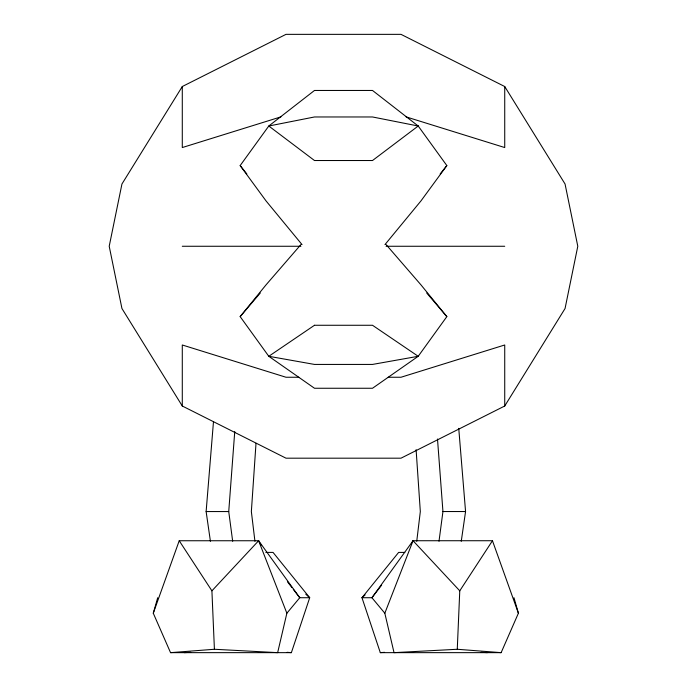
<?xml version="1.0" encoding="UTF-8"?>
<svg xmlns="http://www.w3.org/2000/svg" width="687" height="687" viewBox="0 0 687 687"><rect width="100%" height="100%" fill="white"/><g stroke="black" fill="none" stroke-linecap="round" stroke-linejoin="round"><path stroke-width="1.03" d="M381.637 585.135L371.925 597.724L384.823 613.216L394.029 652.65L457.267 649.267L459.766 590.829L492.459 540.729L413.05 540.729L371.925 597.724L361.972 597.724L380.306 652.65L501.132 652.65L518.402 613.216L513.97 597.724M256.011 443.295L251.356 511.557L254.937 541.287M232.678 541.287L228.737 511.557L234.748 431.565M210.42 541.287L206.126 511.557L213.459 421.964M416.743 541.279L420.324 511.54L416.107 449.684M439.002 541.279L442.943 511.54L437.499 439.019M461.26 541.279L465.563 511.54L458.744 428.362M170.548 652.65L291.374 652.65L309.708 597.724L299.755 597.724L286.865 613.216L277.651 652.65L214.413 649.267L170.548 652.65L153.278 613.216L157.709 597.724M153.278 613.216L179.221 540.746L258.63 540.746L299.755 597.724L293.28 589.334M384.823 613.216L413.05 540.729L459.766 590.829M412.097 542.532L413.05 540.729M182.287 86.528L121.942 184.004L109.207 246.264L121.942 308.515L182.287 406.008L286.007 458.186L400.993 458.186L504.73 406.008L565.058 308.515L577.793 246.264L565.058 184.004L504.73 86.528L400.993 34.35L286.007 34.35L182.287 86.528L182.287 147.55L280.923 116.876M302.04 244.606L266.024 200.896L240.158 165.584L268.789 126.013L314.491 90.461L372.509 90.461L418.211 126.013L446.842 165.584L420.976 200.896L384.96 244.606M386.077 244.572L420.976 284.882L446.842 316.621L418.211 356.295L372.509 388.258L314.491 388.258L268.789 356.295L240.158 316.621L266.024 284.882L300.923 244.572M440.169 173.931L446.842 165.584M240.158 316.621L260.27 293.031M214.413 649.267L211.914 590.829L258.63 540.746L261 545.229M365.115 594.899L361.972 597.724L398.64 552.408L404.823 552.408M380.306 652.65L384.583 652.324M184.271 652.65L190.703 652.307M182.287 246.264L300.915 246.264M386.085 246.264L504.73 246.264M298.785 377.249L286.007 377.249L182.287 344.986L182.287 406.008M388.215 377.249L400.993 377.249L504.73 344.986L504.73 406.008M206.126 511.557L228.737 511.557M442.943 511.54L465.563 511.54M265.826 552.408L273.04 552.408L309.708 597.724L305.775 594.195M480.977 652.307L487.409 652.65M457.267 649.267L501.132 652.65M287.097 652.324L291.374 652.65M406.077 116.876L504.73 147.55L504.73 86.528M426.73 293.031L446.842 316.621M240.158 165.584L246.831 173.931M287.449 581.777L291.984 587.651M179.221 540.746L211.914 590.829M258.63 540.746L286.865 613.216M492.459 540.729L518.402 613.216M418.211 126.013L372.509 160.526L314.491 160.526L268.789 126.013L314.491 116.97L372.509 116.97L418.211 126.013M314.491 325.269L268.789 356.295L314.491 364.428L372.509 364.428L418.211 356.295L372.509 325.269L314.491 325.269"/></g></svg>
